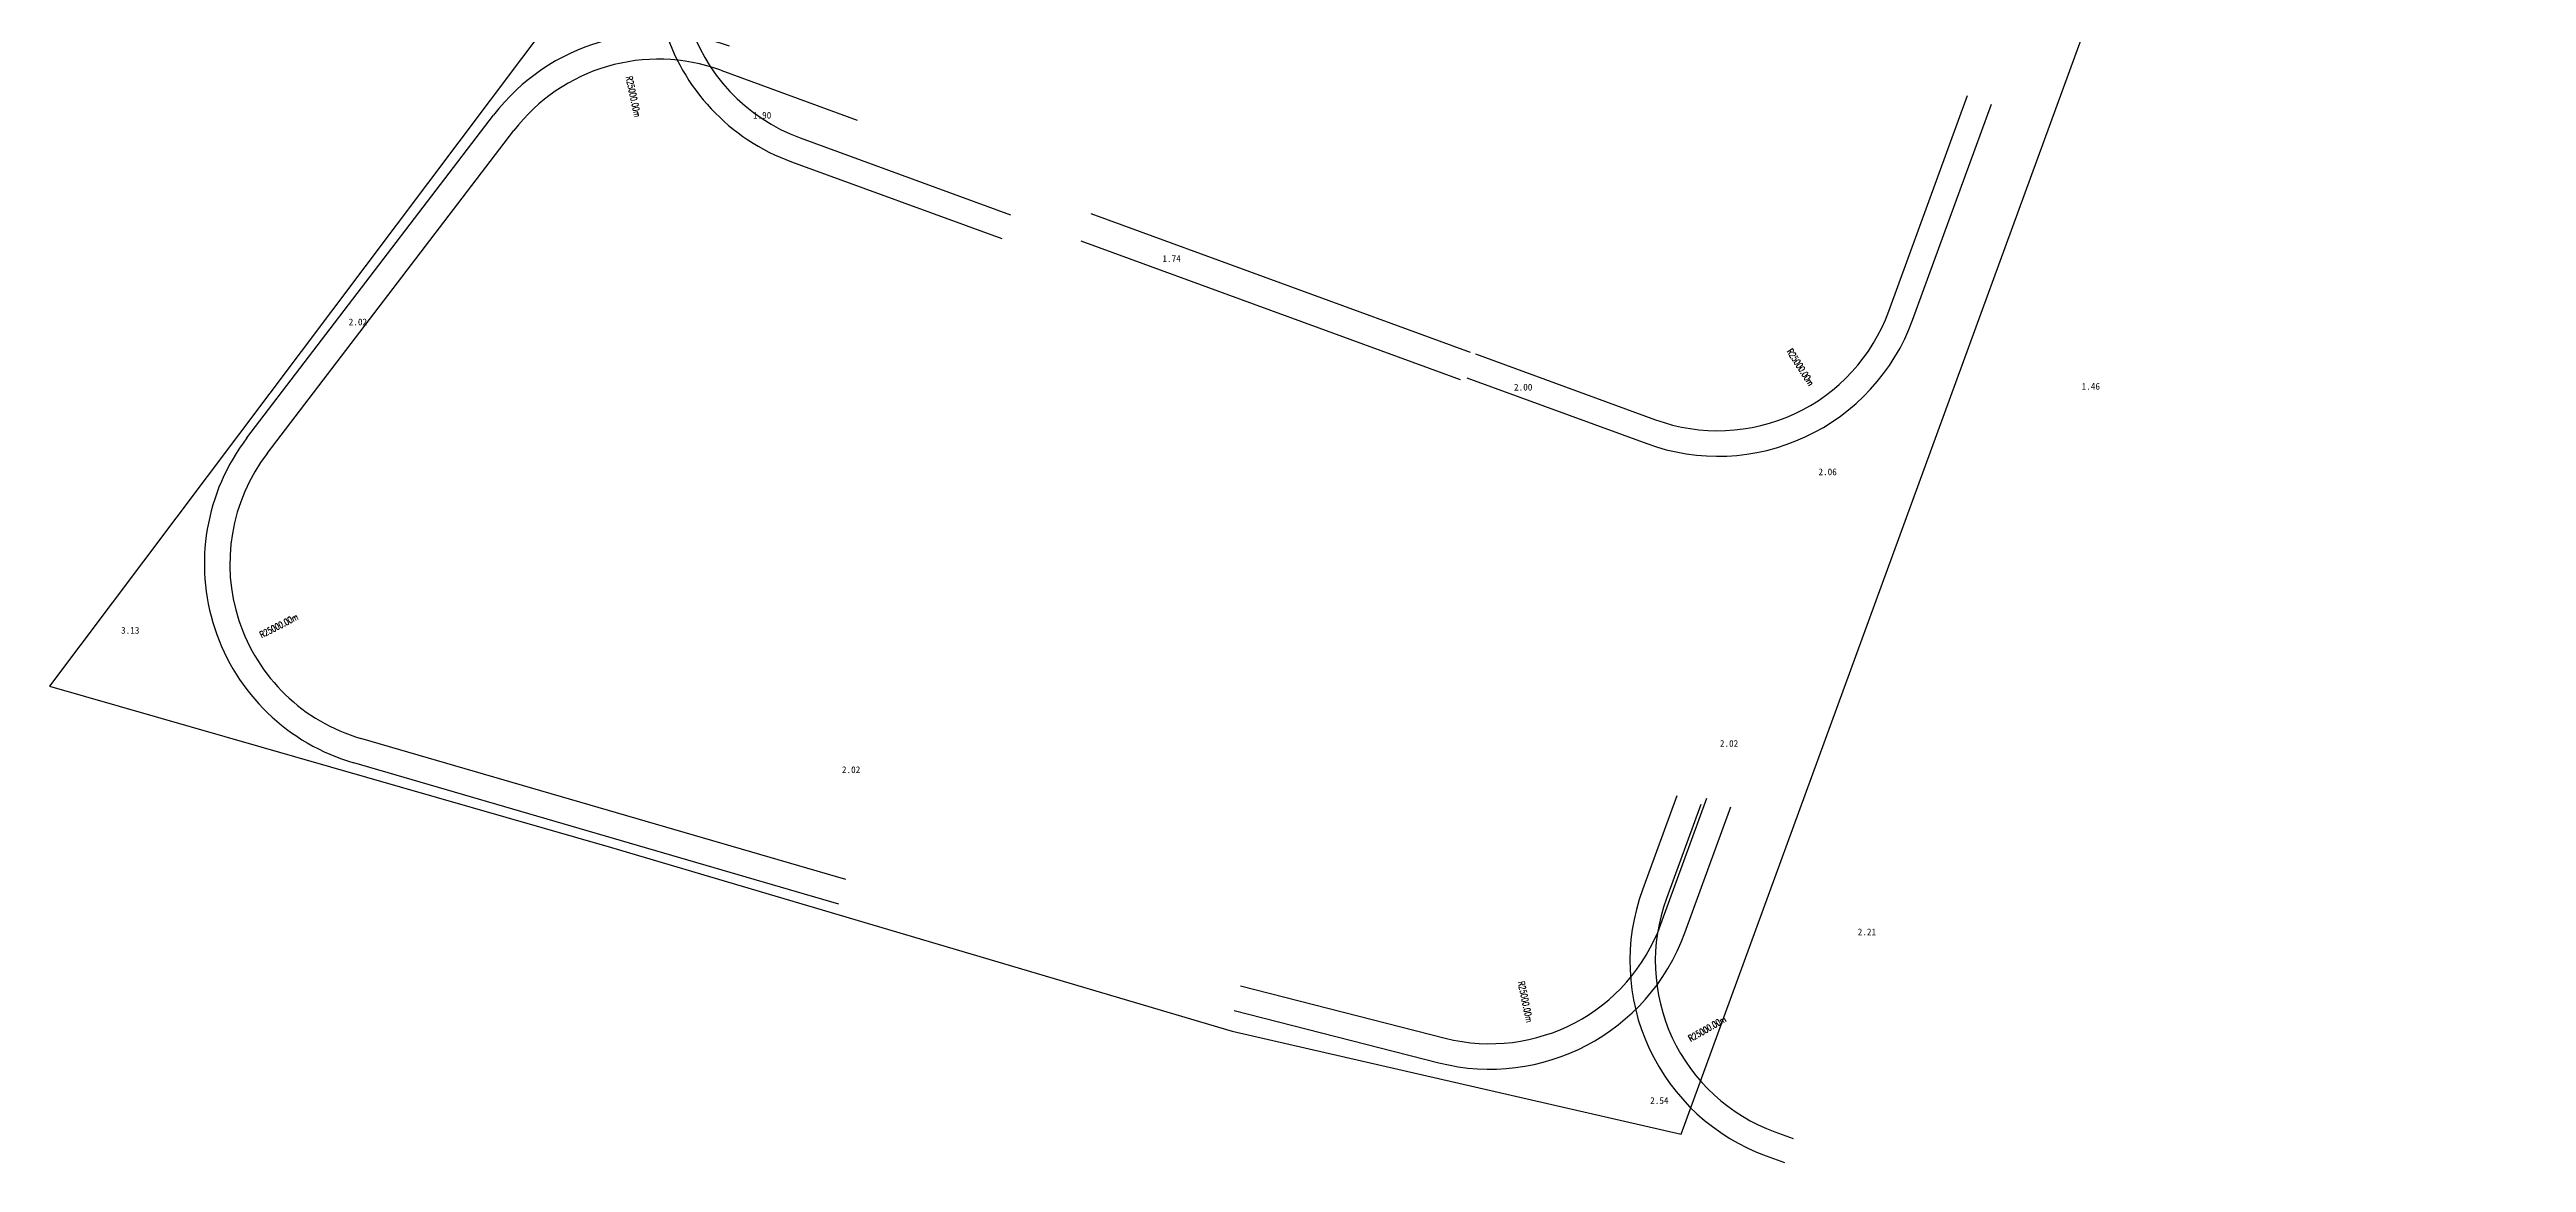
# Model space of a CAD drawing. Extents: x 40587130176 to 40589176181, y 3379490076 to 3381196839.
# Drawn here: x 40587551310 to 40587891723, y 3380119541 to 3380272534 of the extents above; entities that cross this region are included whole.
import ezdxf

# ---------------------------------------------------------------- set-up
doc = ezdxf.new("R2010")
doc.units = 0
doc.header["$LTSCALE"] = 10
for name, color, linetype in [('A-LIN-V', 9, 'Continuous'), ('A-建筑提资施工单位', 211, 'Continuous'), ('ELE', 7, 'Continuous'), ('建-尺寸', 3, 'Continuous')]:
    doc.layers.add(name, color=color, linetype=linetype)
doc.styles.add('11025', font='simhei.ttf')
doc.styles.add('A-DIM', font='SIMPLEX', dxfattribs={"bigfont": 'GBCBIG'})

# ---------------------------------------------------------------- blocks, each defined once
blk = doc.blocks.new('2020')
at = {"color": 2}
for p, q in [((28710, -198950), (48665, -198950)), ((42148, -203950), (72910, -203950)), ((42148, -207450), (72910, -207450)), ((-15119, -268774), (1501, -215467)), ((-11778, -269816), (4843, -216509)), ((83048, -297553), (13762, -302202)), ((83283, -301045), (13996, -305694))]:
    blk.add_line(p, q, dxfattribs=at)
for points in [[(139505, -199994), (165845, -199994, 0.4142136), (190845, -174994), (190845, -143420)], [(139505, -203494), (165845, -203494, 0.4142136), (194345, -174994), (194345, -143420)], [(139005, -292675), (167857, -289760, 0.3850236), (190345, -264887), (190345, -246443)], [(139356, -296157), (168209, -293243, 0.3850236), (193845, -264887), (193845, -246443)], [(186345, -247543), (186345, -261318, 0.4142136), (214845, -289818), (217530, -289818)], [(189845, -247543), (189845, -261318, 0.4142136), (214845, -286318), (217530, -286318)]]:
    blk.add_lwpolyline(points, format="xyb", dxfattribs=at)
for points in [[(83240, -199994), (138745, -199994)], [(83240, -203994), (138745, -203994)]]:
    blk.add_lwpolyline(points, dxfattribs=at)
for centre, radius, start, end in [((42148, -178950), 28500, 162.68305, 270), ((42148, -178950), 25000, 162.68305, 270), ((28710, -223950), 28500, 90, 162.68305), ((28710, -223950), 25000, 90, 162.68305), ((12089, -277258), 28500, 162.68305, 273.83816), ((12089, -277258), 25000, 162.68305, 273.83816)]:
    blk.add_arc(centre, radius, start, end, dxfattribs=at)
at = {"layer": '建-尺寸', "color": 2}
for points in [[(179512, -185437, 0, 0, 0), (185233, -189808, 198, 0, 0), (185710, -190172, 0, 0, 0)], [(19531, -209404, 0, 0, 0), (15689, -203314, 198, 0, 0), (15369, -202807, 0, 0, 0)], [(203774, -274481, 0, 0, 0), (199139, -279992, 198, 0, 0), (198753, -280451, 0, 0, 0)], [(174430, -279492, 0, 0, 0), (178233, -285605, 198, 0, 0), (178550, -286115, 0, 0, 0)], [(452, -289924, 0, 0, 0), (-4419, -295226, 198, 0, 0), (-4825, -295668, 0, 0, 0)]]:
    blk.add_lwpolyline(points, format="xyseb", dxfattribs=at)
at = {"layer": '建-尺寸', "color": 7, "style": 'A-DIM', "width": 0.705882}
for rotation, p in [(322.6175, (179551, -184990)), (302.25023, (16762, -204305)), (49.93455, (199757, -278669)), (301.88527, (174625, -279088)), (47.42545, (-3744, -293931))]:
    blk.add_text('R25000.00m', height=892.5, rotation=rotation, dxfattribs=at).set_placement(p)
blk = doc.blocks.new('G$CBE37F28B')
at = {"color": 2}
blk.add_lwpolyline([(110.4, -46.3), (103.4, -30.98), (80.26, -20.62), (63.44, -9.25), (-4.79, 21.3), (-39.51, -25.01), (-48.21, -36.45), (-212.66, -255.25), (-135.43, -277.43), (-50.12, -302.67), (11.56, -316.83)], close=True, dxfattribs=at)
at = {"layer": 'ELE', "color": 2, "linetype": 'Continuous', "style": '11025'}
for s, p in [('1.48', (-11.25, 2.09)), ('2.11', (40.82, -23.25)), ('2.06', (-41.19, -37.23)), ('2.29', (99.29, -40.24)), ('2.15', (125.3, -44.19)), ('1.94', (-61.85, -68.04)), ('2.04', (-82.14, -92.1)), ('1.85', (-36.27, -98.15)), ('2.15', (-104.81, -102.03)), ('2.54', (-12.4, -103)), ('1.75', (33.28, -122.38)), ('1.73', (-14.08, -123.94)), ('1.94', (72.3, -130.24)), ('2.00', (91.96, -138.37)), ('2.25', (62.51, -157.97)), ('1.99', (-137.85, -161.2)), ('1.90', (-115.99, -177.24)), ('1.74', (-59.71, -196.95)), ('2.02', (-171.54, -205.66)), ('2.00', (-11.39, -214.62)), ('1.46', (66.62, -214.51)), ('2.06', (30.45, -226.26)), ('3.13', (-202.83, -248.05)), ('2.02', (16.9, -263.6)), ('2.02', (-103.76, -267.21)), ('2.21', (35.85, -289.51)), ('2.54', (7.32, -312.69))]:
    blk.add_text(s, height=0.928, rotation=360, dxfattribs=at).set_placement(p)
blk = doc.blocks.new('00总图-C')
at = {"color": 8, "rotation": 339.929711435048}
blk.add_blockref('2020', (40587684876.958549, 3380466409.417581), dxfattribs=at)
at = {"layer": 'A-LIN-V', "color": 8, "xscale": 1000, "yscale": 1000, "zscale": 1000}
blk.add_blockref('G$CBE37F28B', (40587763969.760139, 3380440278.555101), dxfattribs=at)

msp = doc.modelspace()

# ---------------------------------------------------------------- block references
at = {"layer": 'A-建筑提资施工单位'}
msp.add_blockref('00总图-C', (0, 0), dxfattribs=at)

doc.saveas('drawing.dxf')
